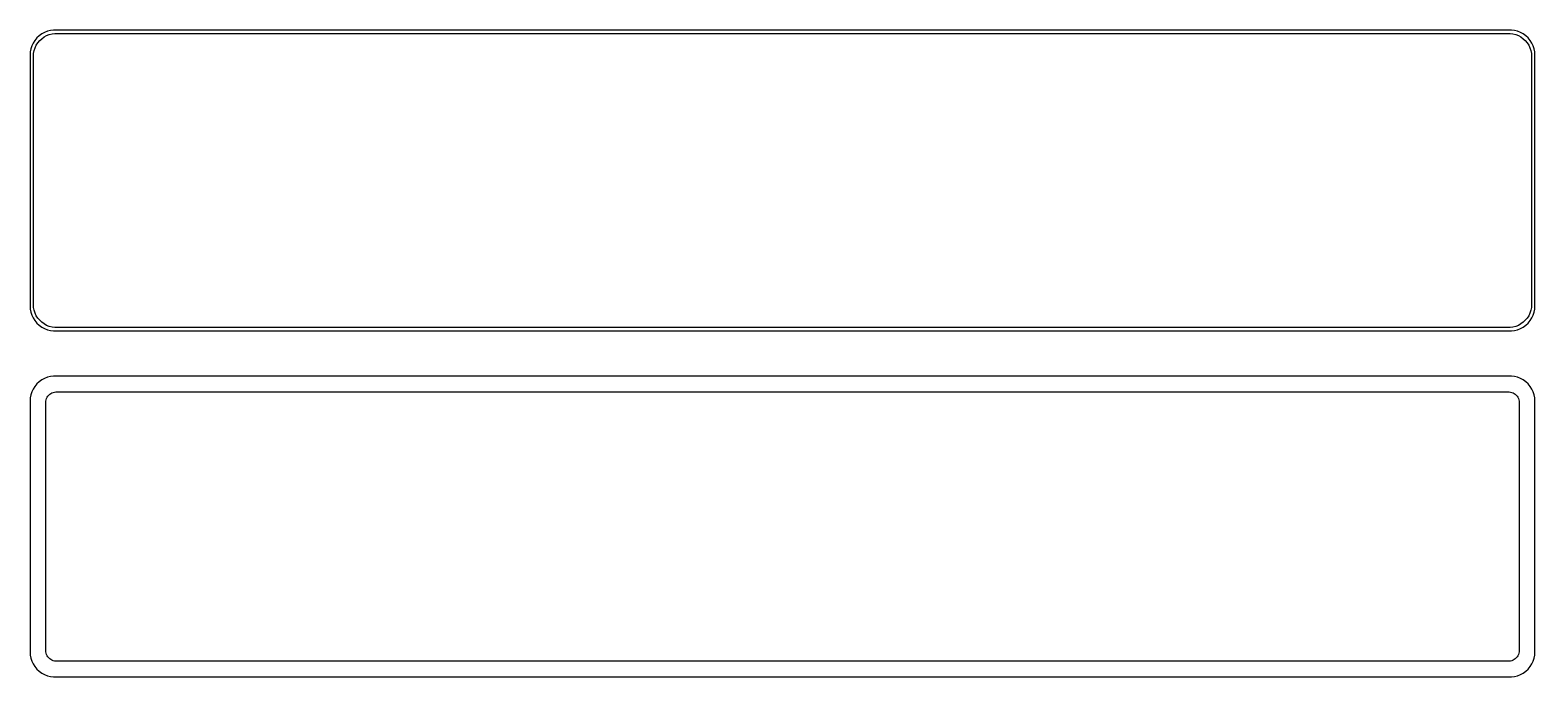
# Model space of a CAD drawing. Header units: metres. Extents: x -150 to 150, y 108 to 237.
import ezdxf

# ---------------------------------------------------------------- set-up
doc = ezdxf.new("R2010")
doc.units = ezdxf.units.M

msp = doc.modelspace()

# ---------------------------------------------------------------- linework, layer by layer
for p, q in [((-149.382, 234.409), (-149.649, 233.841)), ((-149.045, 234.939), (-149.382, 234.409)), ((-148.645, 235.423), (-149.045, 234.939)), ((-148.762, 233.956), (-148.454, 234.441)), ((-148.187, 235.853), (-148.645, 235.423)), ((-148.454, 234.441), (-148.088, 234.884)), ((-147.679, 236.222), (-148.187, 235.853)), ((-148.088, 234.884), (-147.668, 235.278)), ((-147.129, 236.524), (-147.679, 236.222)), ((-147.668, 235.278), (-147.203, 235.616)), ((-147.203, 235.616), (-146.699, 235.893)), ((-146.545, 236.755), (-147.129, 236.524)), ((-146.699, 235.893), (-146.165, 236.104)), ((-145.937, 236.911), (-146.545, 236.755)), ((-146.165, 236.104), (-145.608, 236.247)), ((-145.314, 236.99), (-145.937, 236.911)), ((-145.608, 236.247), (-145.037, 236.319)), ((145.314, 236.99), (-145.314, 236.99)), ((-145.037, 236.319), (145.037, 236.319)), ((145.037, 236.319), (145.608, 236.247)), ((145.937, 236.911), (145.314, 236.99)), ((145.608, 236.247), (146.165, 236.104)), ((146.545, 236.755), (145.937, 236.911)), ((146.165, 236.104), (146.699, 235.893)), ((147.129, 236.524), (146.545, 236.755)), ((146.699, 235.893), (147.203, 235.616)), ((147.679, 236.222), (147.129, 236.524)), ((147.203, 235.616), (147.668, 235.278)), ((147.668, 235.278), (148.088, 234.884)), ((148.187, 235.853), (147.679, 236.222)), ((148.088, 234.884), (148.454, 234.441)), ((148.645, 235.423), (148.187, 235.853)), ((148.454, 234.441), (148.762, 233.956)), ((149.045, 234.939), (148.645, 235.423)), ((149.382, 234.409), (149.045, 234.939)), ((149.649, 233.841), (149.382, 234.409)), ((-149.961, 232.627), (-150, 232)), ((-150, 232), (-150, 182)), ((-149.843, 233.243), (-149.961, 232.627)), ((-149.649, 233.841), (-149.843, 233.243)), ((-149.328, 231.75), (-149.292, 232.324)), ((-149.328, 182.25), (-149.328, 231.75)), ((-149.292, 232.324), (-149.185, 232.889)), ((-149.185, 232.889), (-149.007, 233.435)), ((-149.007, 233.435), (-148.762, 233.956)), ((148.762, 233.956), (149.007, 233.435)), ((149.007, 233.435), (149.185, 232.889)), ((149.185, 232.889), (149.292, 232.324)), ((149.292, 232.324), (149.328, 231.75)), ((149.328, 231.75), (149.328, 182.25)), ((149.843, 233.243), (149.649, 233.841)), ((149.961, 232.627), (149.843, 233.243)), ((150, 232), (149.961, 232.627)), ((150, 182), (150, 232)), ((-150, 182), (-149.961, 181.373)), ((-149.961, 181.373), (-149.843, 180.757)), ((-149.843, 180.757), (-149.649, 180.159)), ((-149.649, 180.159), (-149.382, 179.591)), ((-149.292, 181.676), (-149.328, 182.25)), ((-149.185, 181.111), (-149.292, 181.676)), ((-149.007, 180.565), (-149.185, 181.111)), ((-148.762, 180.044), (-149.007, 180.565)), ((-148.454, 179.559), (-148.762, 180.044)), ((148.762, 180.044), (148.454, 179.559)), ((149.007, 180.565), (148.762, 180.044)), ((149.185, 181.111), (149.007, 180.565)), ((149.292, 181.676), (149.185, 181.111)), ((149.328, 182.25), (149.292, 181.676)), ((149.382, 179.591), (149.649, 180.159)), ((149.649, 180.159), (149.843, 180.757)), ((149.843, 180.757), (149.961, 181.373)), ((149.961, 181.373), (150, 182)), ((-149.382, 179.591), (-149.045, 179.061)), ((-149.045, 179.061), (-148.645, 178.577)), ((-148.645, 178.577), (-148.187, 178.147)), ((-148.088, 179.116), (-148.454, 179.559)), ((-148.187, 178.147), (-147.679, 177.778)), ((-147.668, 178.722), (-148.088, 179.116)), ((-147.679, 177.778), (-147.129, 177.476)), ((-147.203, 178.384), (-147.668, 178.722)), ((-146.699, 178.107), (-147.203, 178.384)), ((-147.129, 177.476), (-146.545, 177.245)), ((-146.165, 177.896), (-146.699, 178.107)), ((-146.545, 177.245), (-145.937, 177.089)), ((-145.608, 177.753), (-146.165, 177.896)), ((-145.937, 177.089), (-145.314, 177.01)), ((-145.037, 177.681), (-145.608, 177.753)), ((-145.314, 177.01), (145.314, 177.01)), ((145.037, 177.681), (-145.037, 177.681)), ((145.608, 177.753), (145.037, 177.681)), ((145.314, 177.01), (145.937, 177.089)), ((146.165, 177.896), (145.608, 177.753)), ((145.937, 177.089), (146.545, 177.245)), ((146.699, 178.107), (146.165, 177.896)), ((146.545, 177.245), (147.129, 177.476)), ((147.203, 178.384), (146.699, 178.107)), ((147.129, 177.476), (147.679, 177.778)), ((147.668, 178.722), (147.203, 178.384)), ((148.088, 179.116), (147.668, 178.722)), ((147.679, 177.778), (148.187, 178.147)), ((148.454, 179.559), (148.088, 179.116)), ((148.187, 178.147), (148.645, 178.577)), ((148.645, 178.577), (149.045, 179.061)), ((149.045, 179.061), (149.382, 179.591)), ((-149.382, 165.409), (-149.649, 164.841)), ((-149.045, 165.939), (-149.382, 165.409)), ((-148.645, 166.423), (-149.045, 165.939)), ((-148.187, 166.853), (-148.645, 166.423)), ((-147.679, 167.222), (-148.187, 166.853)), ((-147.129, 167.524), (-147.679, 167.222)), ((-146.545, 167.755), (-147.129, 167.524)), ((-145.937, 167.911), (-146.545, 167.755)), ((-145.314, 167.99), (-145.937, 167.911)), ((145.314, 167.99), (-145.314, 167.99)), ((145.937, 167.911), (145.314, 167.99)), ((146.545, 167.755), (145.937, 167.911)), ((147.129, 167.524), (146.545, 167.755)), ((147.679, 167.222), (147.129, 167.524)), ((148.187, 166.853), (147.679, 167.222)), ((148.645, 166.423), (148.187, 166.853)), ((149.045, 165.939), (148.645, 166.423)), ((149.382, 165.409), (149.045, 165.939)), ((149.649, 164.841), (149.382, 165.409)), ((-149.961, 163.627), (-150, 163)), ((-150, 163), (-150, 113)), ((-149.843, 164.243), (-149.961, 163.627)), ((-149.649, 164.841), (-149.843, 164.243)), ((-146.86, 162.75), (-146.843, 163.014)), ((-146.86, 113.25), (-146.86, 162.75)), ((-146.843, 163.014), (-146.793, 163.275)), ((-146.793, 163.275), (-146.711, 163.527)), ((-146.711, 163.527), (-146.599, 163.766)), ((-146.599, 163.766), (-146.457, 163.99)), ((-146.457, 163.99), (-146.288, 164.194)), ((-146.288, 164.194), (-146.095, 164.375)), ((-146.095, 164.375), (-145.88, 164.531)), ((-145.88, 164.531), (-145.648, 164.659)), ((-145.648, 164.659), (-145.402, 164.756)), ((-145.402, 164.756), (-145.145, 164.822)), ((-145.145, 164.822), (-144.882, 164.855)), ((-144.882, 164.855), (144.882, 164.855)), ((144.882, 164.855), (145.145, 164.822)), ((145.145, 164.822), (145.402, 164.756)), ((145.402, 164.756), (145.648, 164.659)), ((145.648, 164.659), (145.88, 164.531)), ((145.88, 164.531), (146.095, 164.375)), ((146.095, 164.375), (146.288, 164.194)), ((146.288, 164.194), (146.457, 163.99)), ((146.457, 163.99), (146.599, 163.766)), ((146.599, 163.766), (146.711, 163.527)), ((146.711, 163.527), (146.793, 163.275)), ((146.793, 163.275), (146.843, 163.014)), ((146.843, 163.014), (146.86, 162.75)), ((146.86, 162.75), (146.86, 113.25)), ((149.843, 164.243), (149.649, 164.841)), ((149.961, 163.627), (149.843, 164.243)), ((150, 163), (149.961, 163.627)), ((150, 113), (150, 163)), ((-150, 113), (-149.961, 112.373)), ((-149.961, 112.373), (-149.843, 111.757)), ((-149.843, 111.757), (-149.649, 111.159)), ((-149.649, 111.159), (-149.382, 110.591)), ((-146.843, 112.986), (-146.86, 113.25)), ((-146.793, 112.725), (-146.843, 112.986)), ((-146.711, 112.473), (-146.793, 112.725)), ((-146.599, 112.234), (-146.711, 112.473)), ((-146.457, 112.01), (-146.599, 112.234)), ((-146.288, 111.806), (-146.457, 112.01)), ((-146.095, 111.625), (-146.288, 111.806)), ((-145.88, 111.469), (-146.095, 111.625)), ((-145.648, 111.341), (-145.88, 111.469)), ((-145.402, 111.244), (-145.648, 111.341)), ((-145.145, 111.178), (-145.402, 111.244)), ((-144.882, 111.145), (-145.145, 111.178)), ((144.882, 111.145), (-144.882, 111.145)), ((145.145, 111.178), (144.882, 111.145)), ((145.402, 111.244), (145.145, 111.178)), ((145.648, 111.341), (145.402, 111.244)), ((145.88, 111.469), (145.648, 111.341)), ((146.095, 111.625), (145.88, 111.469)), ((146.288, 111.806), (146.095, 111.625)), ((146.457, 112.01), (146.288, 111.806)), ((146.599, 112.234), (146.457, 112.01)), ((146.711, 112.473), (146.599, 112.234)), ((146.793, 112.725), (146.711, 112.473)), ((146.843, 112.986), (146.793, 112.725)), ((146.86, 113.25), (146.843, 112.986)), ((149.382, 110.591), (149.649, 111.159)), ((149.649, 111.159), (149.843, 111.757)), ((149.843, 111.757), (149.961, 112.373)), ((149.961, 112.373), (150, 113)), ((-149.382, 110.591), (-149.045, 110.061)), ((-149.045, 110.061), (-148.645, 109.577)), ((-148.645, 109.577), (-148.187, 109.147)), ((-148.187, 109.147), (-147.679, 108.778)), ((-147.679, 108.778), (-147.129, 108.476)), ((-147.129, 108.476), (-146.545, 108.245)), ((-146.545, 108.245), (-145.937, 108.089)), ((-145.937, 108.089), (-145.314, 108.01)), ((-145.314, 108.01), (145.314, 108.01)), ((145.314, 108.01), (145.937, 108.089)), ((145.937, 108.089), (146.545, 108.245)), ((146.545, 108.245), (147.129, 108.476)), ((147.129, 108.476), (147.679, 108.778)), ((147.679, 108.778), (148.187, 109.147)), ((148.187, 109.147), (148.645, 109.577)), ((148.645, 109.577), (149.045, 110.061)), ((149.045, 110.061), (149.382, 110.591))]:
    msp.add_line(p, q)

doc.saveas('drawing.dxf')
